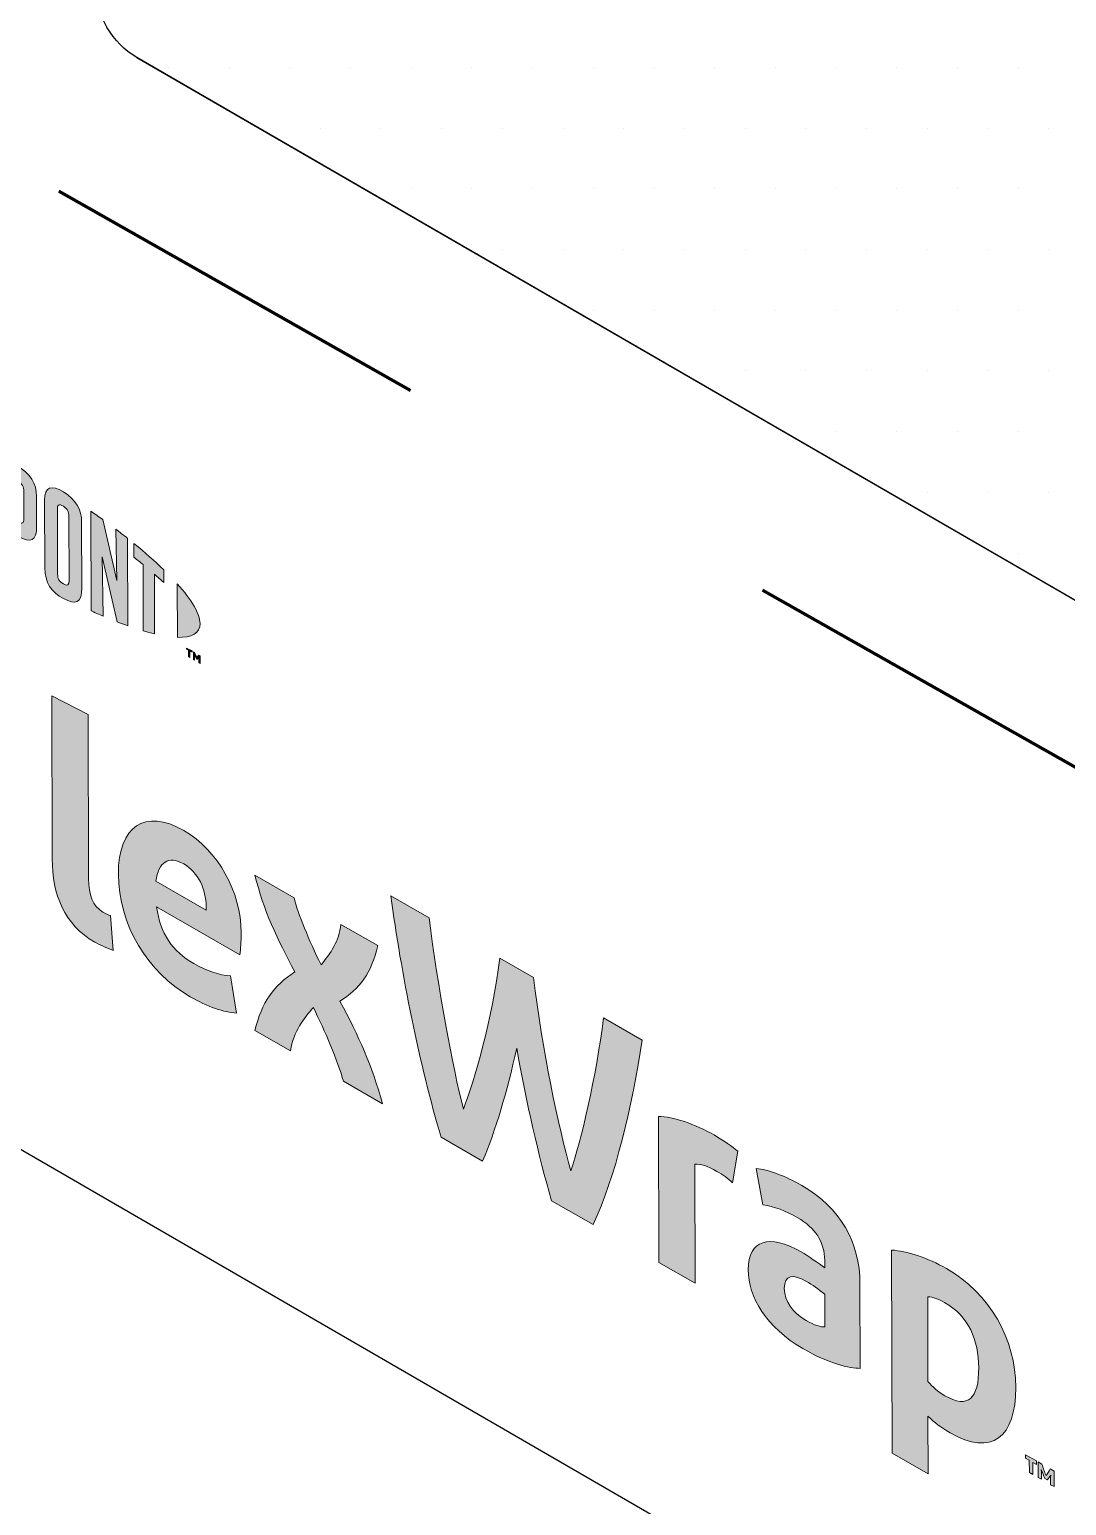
# Model space of a CAD drawing. Header units: inches. Extents: x -20.7 to 76.3, y -55.2 to 19.1.
# Drawn here: x 11.8497 to 12.1701, y -30.4934 to -30.0373 of the extents above; entities that cross this region are included whole.
import ezdxf

# ---------------------------------------------------------------- set-up
doc = ezdxf.new("R2010")
doc.units = ezdxf.units.IN
doc.header["$MEASUREMENT"] = 0
doc.linetypes.add('AI-Linetype-65', pattern=[1.199738, 0.599869, -0.119974, 0.119974, -0.119974, 0.119974, -0.119974])
doc.linetypes.add('AI-Linetype-66', pattern=[0.25, 0.125, -0.125])
doc.layers.add('G-ANNO-TTLB', color=7, linetype='Continuous', lineweight=0)
doc.layers.add('TYVEK', color=7, linetype='Continuous', lineweight=0)

# ---------------------------------------------------------------- blocks, each defined once
blk = doc.blocks.new('Block_247')
at = {"layer": 'TYVEK'}
blk.add_open_spline([(12.15586, -29.48218), (12.15586, -29.48218), (11.87035, -29.64536), (11.87035, -29.64536), (11.87035, -29.64536), (11.87035, -30.02434), (11.87035, -30.02434), (11.87035, -30.03326), (11.87511, -30.04151), (11.88284, -30.04598), (11.88284, -30.04598), (12.99418, -30.68888), (12.99418, -30.68888), (13.00165, -30.69321), (13.01121, -30.69065), (13.01553, -30.68318), (13.01691, -30.6808), (13.01764, -30.6781), (13.01764, -30.67535), (13.01764, -30.67535), (13.01764, -30.37241), (13.01764, -30.37241), (13.01764, -30.37241), (12.15586, -29.87558), (12.15586, -29.87558), (12.15586, -29.87558), (12.15586, -29.48218), (12.15586, -29.48218)], degree=3, knots=[0, 0, 0, 0, 1, 1, 1, 2, 2, 2, 3, 3, 3, 4, 4, 4, 5, 5, 5, 6, 6, 6, 7, 7, 7, 8, 8, 8, 9, 9, 9, 9], dxfattribs=at)
at = {"layer": 'TYVEK', "color": 8, "lineweight": 0, "true_color": 0x808080}
for points in [[(11.89262, -30.04906), (11.89262, -30.04906), (11.89262, -30.04906), (11.89262, -30.04906)], [(11.91138, -30.04906), (11.91138, -30.04906), (11.91138, -30.04906), (11.91138, -30.04906)], [(11.93014, -30.04906), (11.93014, -30.04906), (11.93014, -30.04906), (11.93014, -30.04906)], [(11.94889, -30.04906), (11.94889, -30.04906), (11.94889, -30.04906), (11.94889, -30.04906)], [(11.96765, -30.04906), (11.96765, -30.04906), (11.96765, -30.04906), (11.96765, -30.04906)], [(11.9864, -30.04906), (11.9864, -30.04906), (11.9864, -30.04906), (11.9864, -30.04906)], [(12.00516, -30.04906), (12.00516, -30.04906), (12.00516, -30.04906), (12.00516, -30.04906)], [(12.02391, -30.04906), (12.02391, -30.04906), (12.02391, -30.04906), (12.02391, -30.04906)], [(12.04267, -30.04906), (12.04267, -30.04906), (12.04267, -30.04906), (12.04267, -30.04906)], [(12.06143, -30.04906), (12.06143, -30.04906), (12.06143, -30.04906), (12.06143, -30.04906)], [(12.08018, -30.04906), (12.08018, -30.04906), (12.08018, -30.04906), (12.08018, -30.04906)], [(12.09894, -30.04906), (12.09894, -30.04906), (12.09894, -30.04906), (12.09894, -30.04906)], [(12.11769, -30.04906), (12.11769, -30.04906), (12.11769, -30.04906), (12.11769, -30.04906)], [(12.13645, -30.04906), (12.13645, -30.04906), (12.13645, -30.04906), (12.13645, -30.04906)], [(12.1552, -30.04906), (12.1552, -30.04906), (12.1552, -30.04906), (12.1552, -30.04906)], [(11.92076, -30.06781), (11.92076, -30.06781), (11.92076, -30.06781), (11.92076, -30.06781)], [(11.93951, -30.06781), (11.93951, -30.06781), (11.93951, -30.06781), (11.93951, -30.06781)], [(11.95827, -30.06781), (11.95827, -30.06781), (11.95827, -30.06781), (11.95827, -30.06781)], [(11.97703, -30.06781), (11.97703, -30.06781), (11.97703, -30.06781), (11.97703, -30.06781)], [(11.99578, -30.06781), (11.99578, -30.06781), (11.99578, -30.06781), (11.99578, -30.06781)], [(12.01454, -30.06781), (12.01454, -30.06781), (12.01454, -30.06781), (12.01454, -30.06781)], [(12.03329, -30.06781), (12.03329, -30.06781), (12.03329, -30.06781), (12.03329, -30.06781)], [(12.05205, -30.06781), (12.05205, -30.06781), (12.05205, -30.06781), (12.05205, -30.06781)], [(12.0708, -30.06781), (12.0708, -30.06781), (12.0708, -30.06781), (12.0708, -30.06781)], [(12.08956, -30.06781), (12.08956, -30.06781), (12.08956, -30.06781), (12.08956, -30.06781)], [(12.10832, -30.06781), (12.10832, -30.06781), (12.10832, -30.06781), (12.10832, -30.06781)], [(12.12707, -30.06781), (12.12707, -30.06781), (12.12707, -30.06781), (12.12707, -30.06781)], [(12.14583, -30.06781), (12.14583, -30.06781), (12.14583, -30.06781), (12.14583, -30.06781)], [(12.16458, -30.06781), (12.16458, -30.06781), (12.16458, -30.06781), (12.16458, -30.06781)], [(11.96765, -30.08657), (11.96765, -30.08657), (11.96765, -30.08657), (11.96765, -30.08657)], [(11.9864, -30.08657), (11.9864, -30.08657), (11.9864, -30.08657), (11.9864, -30.08657)], [(12.00516, -30.08657), (12.00516, -30.08657), (12.00516, -30.08657), (12.00516, -30.08657)], [(12.02391, -30.08657), (12.02391, -30.08657), (12.02391, -30.08657), (12.02391, -30.08657)], [(12.04267, -30.08657), (12.04267, -30.08657), (12.04267, -30.08657), (12.04267, -30.08657)], [(12.06143, -30.08657), (12.06143, -30.08657), (12.06143, -30.08657), (12.06143, -30.08657)], [(12.08018, -30.08657), (12.08018, -30.08657), (12.08018, -30.08657), (12.08018, -30.08657)], [(12.09894, -30.08657), (12.09894, -30.08657), (12.09894, -30.08657), (12.09894, -30.08657)], [(12.11769, -30.08657), (12.11769, -30.08657), (12.11769, -30.08657), (12.11769, -30.08657)], [(12.13645, -30.08657), (12.13645, -30.08657), (12.13645, -30.08657), (12.13645, -30.08657)], [(12.1552, -30.08657), (12.1552, -30.08657), (12.1552, -30.08657), (12.1552, -30.08657)], [(11.99578, -30.10533), (11.99578, -30.10533), (11.99578, -30.10533), (11.99578, -30.10533)], [(12.01454, -30.10533), (12.01454, -30.10533), (12.01454, -30.10533), (12.01454, -30.10533)], [(12.03329, -30.10533), (12.03329, -30.10533), (12.03329, -30.10533), (12.03329, -30.10533)], [(12.05205, -30.10533), (12.05205, -30.10533), (12.05205, -30.10533), (12.05205, -30.10533)], [(12.0708, -30.10533), (12.0708, -30.10533), (12.0708, -30.10533), (12.0708, -30.10533)], [(12.08956, -30.10533), (12.08956, -30.10533), (12.08956, -30.10533), (12.08956, -30.10533)], [(12.10832, -30.10533), (12.10832, -30.10533), (12.10832, -30.10533), (12.10832, -30.10533)], [(12.12707, -30.10533), (12.12707, -30.10533), (12.12707, -30.10533), (12.12707, -30.10533)], [(12.14583, -30.10533), (12.14583, -30.10533), (12.14583, -30.10533), (12.14583, -30.10533)], [(12.16458, -30.10533), (12.16458, -30.10533), (12.16458, -30.10533), (12.16458, -30.10533)], [(12.02391, -30.12408), (12.02391, -30.12408), (12.02391, -30.12408), (12.02391, -30.12408)], [(12.04267, -30.12408), (12.04267, -30.12408), (12.04267, -30.12408), (12.04267, -30.12408)], [(12.06143, -30.12408), (12.06143, -30.12408), (12.06143, -30.12408), (12.06143, -30.12408)], [(12.08018, -30.12408), (12.08018, -30.12408), (12.08018, -30.12408), (12.08018, -30.12408)], [(12.09894, -30.12408), (12.09894, -30.12408), (12.09894, -30.12408), (12.09894, -30.12408)], [(12.11769, -30.12408), (12.11769, -30.12408), (12.11769, -30.12408), (12.11769, -30.12408)], [(12.13645, -30.12408), (12.13645, -30.12408), (12.13645, -30.12408), (12.13645, -30.12408)], [(12.1552, -30.12408), (12.1552, -30.12408), (12.1552, -30.12408), (12.1552, -30.12408)], [(12.05205, -30.14284), (12.05205, -30.14284), (12.05205, -30.14284), (12.05205, -30.14284)], [(12.0708, -30.14284), (12.0708, -30.14284), (12.0708, -30.14284), (12.0708, -30.14284)], [(12.08956, -30.14284), (12.08956, -30.14284), (12.08956, -30.14284), (12.08956, -30.14284)], [(12.10832, -30.14284), (12.10832, -30.14284), (12.10832, -30.14284), (12.10832, -30.14284)], [(12.12707, -30.14284), (12.12707, -30.14284), (12.12707, -30.14284), (12.12707, -30.14284)], [(12.14583, -30.14284), (12.14583, -30.14284), (12.14583, -30.14284), (12.14583, -30.14284)], [(12.16458, -30.14284), (12.16458, -30.14284), (12.16458, -30.14284), (12.16458, -30.14284)], [(12.09894, -30.16159), (12.09894, -30.16159), (12.09894, -30.16159), (12.09894, -30.16159)], [(12.11769, -30.16159), (12.11769, -30.16159), (12.11769, -30.16159), (12.11769, -30.16159)], [(12.13645, -30.16159), (12.13645, -30.16159), (12.13645, -30.16159), (12.13645, -30.16159)], [(12.1552, -30.16159), (12.1552, -30.16159), (12.1552, -30.16159), (12.1552, -30.16159)], [(12.12707, -30.18035), (12.12707, -30.18035), (12.12707, -30.18035), (12.12707, -30.18035)], [(12.14583, -30.18035), (12.14583, -30.18035), (12.14583, -30.18035), (12.14583, -30.18035)], [(12.16458, -30.18035), (12.16458, -30.18035), (12.16458, -30.18035), (12.16458, -30.18035)], [(12.1552, -30.1991), (12.1552, -30.1991), (12.1552, -30.1991), (12.1552, -30.1991)]]:
    blk.add_open_spline(points, degree=3, dxfattribs=at)
blk = doc.blocks.new('Block_407')
at = {"layer": 'TYVEK', "true_color": 0x003b71, "transparency": 33554687}
h = blk.add_hatch(color=156, dxfattribs=at)
h.dxf.hatch_style = 2
edge = h.paths.add_edge_path()
edge.add_spline(control_points=[(12.13252, -30.45946), (12.13016, -30.45807), (12.12887, -30.45679), (12.12729, -30.45512), (12.12729, -30.45512), (12.12729, -30.42887), (12.12729, -30.42887), (12.12897, -30.42907), (12.13045, -30.42947), (12.13242, -30.43065), (12.13992, -30.43489), (12.14298, -30.44229), (12.14298, -30.45077), (12.14307, -30.46044), (12.13972, -30.4636), (12.13252, -30.45946)], knot_values=[0, 0, 0, 0, 1, 1, 1, 2, 2, 2, 3, 3, 3, 4, 4, 4, 5, 5, 5, 5], degree=3, periodic=0)
edge = h.paths.add_edge_path()
edge.add_spline(control_points=[(12.13302, -30.42019), (12.12719, -30.41684), (12.12068, -30.41477), (12.11605, -30.41447), (12.11605, -30.41447), (12.11624, -30.47721), (12.11624, -30.47721), (12.11624, -30.47721), (12.12739, -30.48363), (12.12739, -30.48363), (12.12739, -30.48363), (12.12729, -30.46577), (12.12729, -30.46577), (12.12937, -30.46784), (12.13134, -30.46932), (12.1342, -30.4709), (12.14692, -30.4783), (12.15452, -30.47238), (12.15442, -30.45689), (12.15442, -30.4419), (12.14643, -30.42789), (12.13302, -30.42019)], knot_values=[0, 0, 0, 0, 1, 1, 1, 2, 2, 2, 3, 3, 3, 4, 4, 4, 5, 5, 5, 6, 6, 6, 7, 7, 7, 7], degree=3, periodic=0)
h = blk.add_hatch(color=156, dxfattribs=at)
h.dxf.hatch_style = 2
edge = h.paths.add_edge_path()
edge.add_spline(control_points=[(12.15748, -30.47771), (12.15748, -30.47771), (12.15748, -30.47879), (12.15748, -30.47879), (12.15748, -30.47879), (12.15857, -30.47938), (12.15857, -30.47938), (12.15857, -30.47938), (12.15866, -30.48323), (12.15866, -30.48323), (12.15866, -30.48323), (12.15975, -30.48382), (12.15975, -30.48382), (12.15975, -30.48382), (12.15975, -30.48008), (12.15975, -30.48008), (12.15975, -30.48008), (12.16084, -30.48067), (12.16084, -30.48067), (12.16084, -30.48067), (12.16084, -30.47958), (12.16084, -30.47958), (12.16084, -30.47958), (12.15748, -30.47771), (12.15748, -30.47771)], knot_values=[0, 0, 0, 0, 1, 1, 1, 2, 2, 2, 3, 3, 3, 4, 4, 4, 5, 5, 5, 6, 6, 6, 7, 7, 7, 8, 8, 8, 8], degree=3, periodic=0)
edge = h.paths.add_edge_path()
edge.add_spline(control_points=[(12.16508, -30.48205), (12.16468, -30.48294), (12.16429, -30.48353), (12.16379, -30.48412), (12.1633, -30.48303), (12.16291, -30.48195), (12.16251, -30.48057), (12.16251, -30.48057), (12.16133, -30.47988), (12.16133, -30.47988), (12.16133, -30.47988), (12.16133, -30.48471), (12.16133, -30.48471), (12.16133, -30.48471), (12.16241, -30.4853), (12.16241, -30.4853), (12.16241, -30.4853), (12.16241, -30.48313), (12.16241, -30.48313), (12.16241, -30.48313), (12.16231, -30.48225), (12.16231, -30.48225), (12.16271, -30.48323), (12.1631, -30.48422), (12.1634, -30.48501), (12.1634, -30.48501), (12.16419, -30.4855), (12.16419, -30.4855), (12.16449, -30.48511), (12.16488, -30.48451), (12.16527, -30.48402), (12.16527, -30.48402), (12.16518, -30.48471), (12.16518, -30.48471), (12.16518, -30.48471), (12.16518, -30.48698), (12.16518, -30.48698), (12.16518, -30.48698), (12.16626, -30.48757), (12.16626, -30.48757), (12.16626, -30.48757), (12.16626, -30.48274), (12.16626, -30.48274), (12.16626, -30.48274), (12.16508, -30.48205), (12.16508, -30.48205)], knot_values=[0, 0, 0, 0, 1, 1, 1, 2, 2, 2, 3, 3, 3, 4, 4, 4, 5, 5, 5, 6, 6, 6, 7, 7, 7, 8, 8, 8, 9, 9, 9, 10, 10, 10, 11, 11, 11, 12, 12, 12, 13, 13, 13, 14, 14, 14, 15, 15, 15, 15], degree=3, periodic=0)
at = {"layer": 'TYVEK'}
for points, knots in [([(12.13302, -30.42019), (12.12719, -30.41684), (12.12068, -30.41477), (12.11605, -30.41447), (12.11605, -30.41447), (12.11624, -30.47721), (12.11624, -30.47721), (12.11624, -30.47721), (12.12739, -30.48363), (12.12739, -30.48363), (12.12739, -30.48363), (12.12729, -30.46577), (12.12729, -30.46577), (12.12937, -30.46784), (12.13134, -30.46932), (12.1342, -30.4709), (12.14692, -30.4783), (12.15452, -30.47238), (12.15442, -30.45689), (12.15442, -30.4419), (12.14643, -30.42789), (12.13302, -30.42019)], [0, 0, 0, 0, 1, 1, 1, 2, 2, 2, 3, 3, 3, 4, 4, 4, 5, 5, 5, 6, 6, 6, 7, 7, 7, 7]), ([(12.13252, -30.45946), (12.13016, -30.45807), (12.12887, -30.45679), (12.12729, -30.45512), (12.12729, -30.45512), (12.12729, -30.42887), (12.12729, -30.42887), (12.12897, -30.42907), (12.13045, -30.42947), (12.13242, -30.43065), (12.13992, -30.43489), (12.14298, -30.44229), (12.14298, -30.45077), (12.14307, -30.46044), (12.13972, -30.4636), (12.13252, -30.45946)], [0, 0, 0, 0, 1, 1, 1, 2, 2, 2, 3, 3, 3, 4, 4, 4, 5, 5, 5, 5]), ([(12.15748, -30.47771), (12.15748, -30.47771), (12.15748, -30.47879), (12.15748, -30.47879), (12.15748, -30.47879), (12.15857, -30.47938), (12.15857, -30.47938), (12.15857, -30.47938), (12.15866, -30.48323), (12.15866, -30.48323), (12.15866, -30.48323), (12.15975, -30.48382), (12.15975, -30.48382), (12.15975, -30.48382), (12.15975, -30.48008), (12.15975, -30.48008), (12.15975, -30.48008), (12.16084, -30.48067), (12.16084, -30.48067), (12.16084, -30.48067), (12.16084, -30.47958), (12.16084, -30.47958), (12.16084, -30.47958), (12.15748, -30.47771), (12.15748, -30.47771)], [0, 0, 0, 0, 1, 1, 1, 2, 2, 2, 3, 3, 3, 4, 4, 4, 5, 5, 5, 6, 6, 6, 7, 7, 7, 8, 8, 8, 8]), ([(12.16508, -30.48205), (12.16468, -30.48294), (12.16429, -30.48353), (12.16379, -30.48412), (12.1633, -30.48303), (12.16291, -30.48195), (12.16251, -30.48057), (12.16251, -30.48057), (12.16133, -30.47988), (12.16133, -30.47988), (12.16133, -30.47988), (12.16133, -30.48471), (12.16133, -30.48471), (12.16133, -30.48471), (12.16241, -30.4853), (12.16241, -30.4853), (12.16241, -30.4853), (12.16241, -30.48313), (12.16241, -30.48313), (12.16241, -30.48313), (12.16231, -30.48225), (12.16231, -30.48225), (12.16271, -30.48323), (12.1631, -30.48422), (12.1634, -30.48501), (12.1634, -30.48501), (12.16419, -30.4855), (12.16419, -30.4855), (12.16449, -30.48511), (12.16488, -30.48451), (12.16527, -30.48402), (12.16527, -30.48402), (12.16518, -30.48471), (12.16518, -30.48471), (12.16518, -30.48471), (12.16518, -30.48698), (12.16518, -30.48698), (12.16518, -30.48698), (12.16626, -30.48757), (12.16626, -30.48757), (12.16626, -30.48757), (12.16626, -30.48274), (12.16626, -30.48274), (12.16626, -30.48274), (12.16508, -30.48205), (12.16508, -30.48205)], [0, 0, 0, 0, 1, 1, 1, 2, 2, 2, 3, 3, 3, 4, 4, 4, 5, 5, 5, 6, 6, 6, 7, 7, 7, 8, 8, 8, 9, 9, 9, 10, 10, 10, 11, 11, 11, 12, 12, 12, 13, 13, 13, 14, 14, 14, 15, 15, 15, 15])]:
    blk.add_open_spline(points, degree=3, knots=knots, dxfattribs=at)
blk = doc.blocks.new('Block_406')
at = {"layer": 'TYVEK'}
blk.add_blockref('Block_407', (0, 0), dxfattribs=at)
blk = doc.blocks.new('Block_405')
at = {"layer": 'TYVEK', "true_color": 0x003b71, "transparency": 33554687}
h = blk.add_hatch(color=156, dxfattribs=at)
h.dxf.hatch_style = 2
edge = h.paths.add_edge_path()
edge.add_spline(control_points=[(11.87474, -30.31113), (11.87395, -30.31093), (11.87316, -30.31054), (11.87237, -30.31004), (11.86911, -30.30817), (11.86793, -30.30481), (11.86793, -30.29968), (11.86793, -30.29968), (11.86783, -30.24898), (11.86783, -30.24898), (11.86783, -30.24898), (11.85659, -30.24325), (11.85659, -30.24325), (11.85659, -30.24325), (11.85668, -30.29347), (11.85668, -30.29347), (11.85668, -30.30472), (11.86043, -30.31389), (11.8698, -30.31932), (11.87148, -30.3203), (11.87405, -30.32129), (11.87553, -30.32188), (11.87553, -30.32188), (11.87474, -30.31113), (11.87474, -30.31113)], knot_values=[0, 0, 0, 0, 1, 1, 1, 2, 2, 2, 3, 3, 3, 4, 4, 4, 5, 5, 5, 6, 6, 6, 7, 7, 7, 8, 8, 8, 8], degree=3, periodic=0)
h = blk.add_hatch(color=156, dxfattribs=at)
h.dxf.hatch_style = 2
edge = h.paths.add_edge_path()
edge.add_spline(control_points=[(11.90424, -30.30945), (11.90424, -30.30945), (11.88874, -30.30047), (11.88874, -30.30047), (11.88953, -30.29455), (11.89259, -30.29248), (11.89733, -30.29515), (11.90177, -30.29771), (11.90424, -30.30304), (11.90424, -30.30827), (11.90424, -30.30827), (11.90424, -30.30945), (11.90424, -30.30945)], knot_values=[0, 0, 0, 0, 1, 1, 1, 2, 2, 2, 3, 3, 3, 4, 4, 4, 4], degree=3, periodic=0)
edge = h.paths.add_edge_path()
edge.add_spline(control_points=[(11.91508, -30.31636), (11.91499, -30.30373), (11.90798, -30.291), (11.89733, -30.28479), (11.8853, -30.27798), (11.87711, -30.28341), (11.87711, -30.2983), (11.8772, -30.31399), (11.88618, -30.32869), (11.8993, -30.33619), (11.90463, -30.33934), (11.90996, -30.34102), (11.91361, -30.34122), (11.91361, -30.34122), (11.91173, -30.32977), (11.91173, -30.32977), (11.90828, -30.32948), (11.90443, -30.32829), (11.90039, -30.32593), (11.89387, -30.32218), (11.89003, -30.31665), (11.88894, -30.30846), (11.88894, -30.30846), (11.91469, -30.32326), (11.91469, -30.32326), (11.91489, -30.32149), (11.91508, -30.31912), (11.91508, -30.31636)], knot_values=[0, 0, 0, 0, 1, 1, 1, 2, 2, 2, 3, 3, 3, 4, 4, 4, 5, 5, 5, 6, 6, 6, 7, 7, 7, 8, 8, 8, 9, 9, 9, 9], degree=3, periodic=0)
h = blk.add_hatch(color=156, dxfattribs=at)
h.dxf.hatch_style = 2
edge = h.paths.add_edge_path()
edge.add_spline(control_points=[(11.94557, -30.33757), (11.95168, -30.33382), (11.95524, -30.32898), (11.95731, -30.3204), (11.95731, -30.3204), (11.94587, -30.31389), (11.94587, -30.31389), (11.94537, -30.31882), (11.94271, -30.32287), (11.93975, -30.32632), (11.9361, -30.31892), (11.93255, -30.31044), (11.93146, -30.3056), (11.93146, -30.3056), (11.91933, -30.2986), (11.91933, -30.2986), (11.9219, -30.30945), (11.92624, -30.31843), (11.93166, -30.32849), (11.92515, -30.33264), (11.9214, -30.33796), (11.91933, -30.34664), (11.91933, -30.34664), (11.93028, -30.35286), (11.93028, -30.35286), (11.93137, -30.34684), (11.93432, -30.34289), (11.93738, -30.33954), (11.94084, -30.34664), (11.94498, -30.35602), (11.94666, -30.36233), (11.94666, -30.36233), (11.95879, -30.36924), (11.95879, -30.36924), (11.95544, -30.3574), (11.95149, -30.34852), (11.94557, -30.33757)], knot_values=[0, 0, 0, 0, 1, 1, 1, 2, 2, 2, 3, 3, 3, 4, 4, 4, 5, 5, 5, 6, 6, 6, 7, 7, 7, 8, 8, 8, 9, 9, 9, 10, 10, 10, 11, 11, 11, 12, 12, 12, 12], degree=3, periodic=0)
h = blk.add_hatch(color=156, dxfattribs=at)
h.dxf.hatch_style = 2
edge = h.paths.add_edge_path()
edge.add_spline(control_points=[(12.02706, -30.3427), (12.02469, -30.36115), (12.02016, -30.38078), (12.0169, -30.38995), (12.01325, -30.37683), (12.00792, -30.35217), (12.00545, -30.33027), (12.00545, -30.33027), (11.995, -30.32425), (11.995, -30.32425), (11.99263, -30.34339), (11.9872, -30.36194), (11.98375, -30.37091), (11.9804, -30.35799), (11.97576, -30.33303), (11.97319, -30.31182), (11.97319, -30.31182), (11.96136, -30.30501), (11.96136, -30.30501), (11.96441, -30.32859), (11.97033, -30.35779), (11.97684, -30.37959), (11.97684, -30.37959), (11.98967, -30.38699), (11.98967, -30.38699), (11.99371, -30.37752), (11.99717, -30.36578), (12.00023, -30.35207), (12.00329, -30.36924), (12.00693, -30.38512), (12.01098, -30.39923), (12.01098, -30.39923), (12.02381, -30.40653), (12.02381, -30.40653), (12.03061, -30.39252), (12.03594, -30.36973), (12.039, -30.3496), (12.039, -30.3496), (12.02706, -30.3427), (12.02706, -30.3427)], knot_values=[0, 0, 0, 0, 1, 1, 1, 2, 2, 2, 3, 3, 3, 4, 4, 4, 5, 5, 5, 6, 6, 6, 7, 7, 7, 8, 8, 8, 9, 9, 9, 10, 10, 10, 11, 11, 11, 12, 12, 12, 13, 13, 13, 13], degree=3, periodic=0)
h = blk.add_hatch(color=156, dxfattribs=at)
h.dxf.hatch_style = 2
edge = h.paths.add_edge_path()
edge.add_spline(control_points=[(12.06119, -30.3789), (12.05527, -30.37555), (12.04847, -30.37318), (12.04403, -30.37318), (12.04403, -30.37318), (12.04413, -30.41827), (12.04413, -30.41827), (12.04413, -30.41827), (12.05537, -30.42468), (12.05537, -30.42468), (12.05537, -30.42468), (12.05527, -30.38788), (12.05527, -30.38788), (12.05705, -30.38788), (12.05903, -30.38838), (12.06208, -30.39015), (12.06376, -30.39114), (12.06553, -30.39232), (12.06692, -30.3937), (12.06692, -30.3937), (12.0685, -30.38394), (12.0685, -30.38394), (12.06692, -30.38255), (12.06405, -30.38058), (12.06119, -30.3789)], knot_values=[0, 0, 0, 0, 1, 1, 1, 2, 2, 2, 3, 3, 3, 4, 4, 4, 5, 5, 5, 6, 6, 6, 7, 7, 7, 8, 8, 8, 8], degree=3, periodic=0)
h = blk.add_hatch(color=156, dxfattribs=at)
h.dxf.hatch_style = 2
edge = h.paths.add_edge_path()
edge.add_spline(control_points=[(12.09543, -30.4382), (12.09424, -30.43829), (12.09217, -30.4377), (12.08971, -30.43622), (12.08537, -30.43376), (12.083, -30.4303), (12.0829, -30.42636), (12.0829, -30.42192), (12.08586, -30.42192), (12.08961, -30.42409), (12.09158, -30.42517), (12.09355, -30.42665), (12.09543, -30.42813), (12.09543, -30.42813), (12.09543, -30.4382), (12.09543, -30.4382)], knot_values=[0, 0, 0, 0, 1, 1, 1, 2, 2, 2, 3, 3, 3, 4, 4, 4, 5, 5, 5, 5], degree=3, periodic=0)
edge = h.paths.add_edge_path()
edge.add_spline(control_points=[(12.10628, -30.42488), (12.10628, -30.41215), (12.10036, -30.4014), (12.08832, -30.39449), (12.08339, -30.39163), (12.07777, -30.38956), (12.07422, -30.38926), (12.07422, -30.38926), (12.07629, -30.40051), (12.07629, -30.40051), (12.07964, -30.4009), (12.08349, -30.40238), (12.08704, -30.40446), (12.09247, -30.40761), (12.09533, -30.41195), (12.09543, -30.41768), (12.09543, -30.41768), (12.09543, -30.41994), (12.09543, -30.41994), (12.09336, -30.41846), (12.0904, -30.41639), (12.08813, -30.41501), (12.07836, -30.40949), (12.07175, -30.41116), (12.07175, -30.42054), (12.07175, -30.42892), (12.07747, -30.43849), (12.08862, -30.4449), (12.09681, -30.44964), (12.10302, -30.45102), (12.10638, -30.45102), (12.10638, -30.45102), (12.10628, -30.42488), (12.10628, -30.42488)], knot_values=[0, 0, 0, 0, 1, 1, 1, 2, 2, 2, 3, 3, 3, 4, 4, 4, 5, 5, 5, 6, 6, 6, 7, 7, 7, 8, 8, 8, 9, 9, 9, 10, 10, 10, 11, 11, 11, 11], degree=3, periodic=0)
at = {"layer": 'TYVEK'}
for points, knots in [([(11.87474, -30.31113), (11.87395, -30.31093), (11.87316, -30.31054), (11.87237, -30.31004), (11.86911, -30.30817), (11.86793, -30.30481), (11.86793, -30.29968), (11.86793, -30.29968), (11.86783, -30.24898), (11.86783, -30.24898), (11.86783, -30.24898), (11.85659, -30.24325), (11.85659, -30.24325), (11.85659, -30.24325), (11.85668, -30.29347), (11.85668, -30.29347), (11.85668, -30.30472), (11.86043, -30.31389), (11.8698, -30.31932), (11.87148, -30.3203), (11.87405, -30.32129), (11.87553, -30.32188), (11.87553, -30.32188), (11.87474, -30.31113), (11.87474, -30.31113)], [0, 0, 0, 0, 1, 1, 1, 2, 2, 2, 3, 3, 3, 4, 4, 4, 5, 5, 5, 6, 6, 6, 7, 7, 7, 8, 8, 8, 8]), ([(11.91508, -30.31636), (11.91499, -30.30373), (11.90798, -30.291), (11.89733, -30.28479), (11.8853, -30.27798), (11.87711, -30.28341), (11.87711, -30.2983), (11.8772, -30.31399), (11.88618, -30.32869), (11.8993, -30.33619), (11.90463, -30.33934), (11.90996, -30.34102), (11.91361, -30.34122), (11.91361, -30.34122), (11.91173, -30.32977), (11.91173, -30.32977), (11.90828, -30.32948), (11.90443, -30.32829), (11.90039, -30.32593), (11.89387, -30.32218), (11.89003, -30.31665), (11.88894, -30.30846), (11.88894, -30.30846), (11.91469, -30.32326), (11.91469, -30.32326), (11.91489, -30.32149), (11.91508, -30.31912), (11.91508, -30.31636)], [0, 0, 0, 0, 1, 1, 1, 2, 2, 2, 3, 3, 3, 4, 4, 4, 5, 5, 5, 6, 6, 6, 7, 7, 7, 8, 8, 8, 9, 9, 9, 9]), ([(11.90424, -30.30945), (11.90424, -30.30945), (11.88874, -30.30047), (11.88874, -30.30047), (11.88953, -30.29455), (11.89259, -30.29248), (11.89733, -30.29515), (11.90177, -30.29771), (11.90424, -30.30304), (11.90424, -30.30827), (11.90424, -30.30827), (11.90424, -30.30945), (11.90424, -30.30945)], [0, 0, 0, 0, 1, 1, 1, 2, 2, 2, 3, 3, 3, 4, 4, 4, 4]), ([(11.94557, -30.33757), (11.95168, -30.33382), (11.95524, -30.32898), (11.95731, -30.3204), (11.95731, -30.3204), (11.94587, -30.31389), (11.94587, -30.31389), (11.94537, -30.31882), (11.94271, -30.32287), (11.93975, -30.32632), (11.9361, -30.31892), (11.93255, -30.31044), (11.93146, -30.3056), (11.93146, -30.3056), (11.91933, -30.2986), (11.91933, -30.2986), (11.9219, -30.30945), (11.92624, -30.31843), (11.93166, -30.32849), (11.92515, -30.33264), (11.9214, -30.33796), (11.91933, -30.34664), (11.91933, -30.34664), (11.93028, -30.35286), (11.93028, -30.35286), (11.93137, -30.34684), (11.93432, -30.34289), (11.93738, -30.33954), (11.94084, -30.34664), (11.94498, -30.35602), (11.94666, -30.36233), (11.94666, -30.36233), (11.95879, -30.36924), (11.95879, -30.36924), (11.95544, -30.3574), (11.95149, -30.34852), (11.94557, -30.33757)], [0, 0, 0, 0, 1, 1, 1, 2, 2, 2, 3, 3, 3, 4, 4, 4, 5, 5, 5, 6, 6, 6, 7, 7, 7, 8, 8, 8, 9, 9, 9, 10, 10, 10, 11, 11, 11, 12, 12, 12, 12]), ([(12.02706, -30.3427), (12.02469, -30.36115), (12.02016, -30.38078), (12.0169, -30.38995), (12.01325, -30.37683), (12.00792, -30.35217), (12.00545, -30.33027), (12.00545, -30.33027), (11.995, -30.32425), (11.995, -30.32425), (11.99263, -30.34339), (11.9872, -30.36194), (11.98375, -30.37091), (11.9804, -30.35799), (11.97576, -30.33303), (11.97319, -30.31182), (11.97319, -30.31182), (11.96136, -30.30501), (11.96136, -30.30501), (11.96441, -30.32859), (11.97033, -30.35779), (11.97684, -30.37959), (11.97684, -30.37959), (11.98967, -30.38699), (11.98967, -30.38699), (11.99371, -30.37752), (11.99717, -30.36578), (12.00023, -30.35207), (12.00329, -30.36924), (12.00693, -30.38512), (12.01098, -30.39923), (12.01098, -30.39923), (12.02381, -30.40653), (12.02381, -30.40653), (12.03061, -30.39252), (12.03594, -30.36973), (12.039, -30.3496), (12.039, -30.3496), (12.02706, -30.3427), (12.02706, -30.3427)], [0, 0, 0, 0, 1, 1, 1, 2, 2, 2, 3, 3, 3, 4, 4, 4, 5, 5, 5, 6, 6, 6, 7, 7, 7, 8, 8, 8, 9, 9, 9, 10, 10, 10, 11, 11, 11, 12, 12, 12, 13, 13, 13, 13]), ([(12.06119, -30.3789), (12.05527, -30.37555), (12.04847, -30.37318), (12.04403, -30.37318), (12.04403, -30.37318), (12.04413, -30.41827), (12.04413, -30.41827), (12.04413, -30.41827), (12.05537, -30.42468), (12.05537, -30.42468), (12.05537, -30.42468), (12.05527, -30.38788), (12.05527, -30.38788), (12.05705, -30.38788), (12.05903, -30.38838), (12.06208, -30.39015), (12.06376, -30.39114), (12.06553, -30.39232), (12.06692, -30.3937), (12.06692, -30.3937), (12.0685, -30.38394), (12.0685, -30.38394), (12.06692, -30.38255), (12.06405, -30.38058), (12.06119, -30.3789)], [0, 0, 0, 0, 1, 1, 1, 2, 2, 2, 3, 3, 3, 4, 4, 4, 5, 5, 5, 6, 6, 6, 7, 7, 7, 8, 8, 8, 8]), ([(12.10628, -30.42488), (12.10628, -30.41215), (12.10036, -30.4014), (12.08832, -30.39449), (12.08339, -30.39163), (12.07777, -30.38956), (12.07422, -30.38926), (12.07422, -30.38926), (12.07629, -30.40051), (12.07629, -30.40051), (12.07964, -30.4009), (12.08349, -30.40238), (12.08704, -30.40446), (12.09247, -30.40761), (12.09533, -30.41195), (12.09543, -30.41768), (12.09543, -30.41768), (12.09543, -30.41994), (12.09543, -30.41994), (12.09336, -30.41846), (12.0904, -30.41639), (12.08813, -30.41501), (12.07836, -30.40949), (12.07175, -30.41116), (12.07175, -30.42054), (12.07175, -30.42892), (12.07747, -30.43849), (12.08862, -30.4449), (12.09681, -30.44964), (12.10302, -30.45102), (12.10638, -30.45102), (12.10638, -30.45102), (12.10628, -30.42488), (12.10628, -30.42488)], [0, 0, 0, 0, 1, 1, 1, 2, 2, 2, 3, 3, 3, 4, 4, 4, 5, 5, 5, 6, 6, 6, 7, 7, 7, 8, 8, 8, 9, 9, 9, 10, 10, 10, 11, 11, 11, 11]), ([(12.09543, -30.4382), (12.09424, -30.43829), (12.09217, -30.4377), (12.08971, -30.43622), (12.08537, -30.43376), (12.083, -30.4303), (12.0829, -30.42636), (12.0829, -30.42192), (12.08586, -30.42192), (12.08961, -30.42409), (12.09158, -30.42517), (12.09355, -30.42665), (12.09543, -30.42813), (12.09543, -30.42813), (12.09543, -30.4382), (12.09543, -30.4382)], [0, 0, 0, 0, 1, 1, 1, 2, 2, 2, 3, 3, 3, 4, 4, 4, 5, 5, 5, 5])]:
    blk.add_open_spline(points, degree=3, knots=knots, dxfattribs=at)
blk.add_blockref('Block_406', (0, 0), dxfattribs=at)
blk = doc.blocks.new('Block_408')
at = {"layer": 'TYVEK', "true_color": 0x003b71, "transparency": 33554687}
h = blk.add_hatch(color=156, dxfattribs=at)
h.dxf.hatch_style = 2
edge = h.paths.add_edge_path()
edge.add_spline(control_points=[(11.79979, -30.16198), (11.7998, -30.16501), (11.80235, -30.16931), (11.80681, -30.17429), (11.80681, -30.17429), (11.80676, -30.15777), (11.80676, -30.15777), (11.80232, -30.15763), (11.79978, -30.15898), (11.79979, -30.16198)], knot_values=[0, 0, 0, 0, 1, 1, 1, 2, 2, 2, 3, 3, 3, 3], degree=3, periodic=0)
h = blk.add_hatch(color=156, dxfattribs=at)
h.dxf.hatch_style = 2
edge = h.paths.add_edge_path()
edge.add_spline(control_points=[(11.8187, -30.1813), (11.81811, -30.1809), (11.81712, -30.18011), (11.81633, -30.17942), (11.81633, -30.17942), (11.81633, -30.16364), (11.81633, -30.16364), (11.81712, -30.16384), (11.81811, -30.16413), (11.8187, -30.16453), (11.81949, -30.16492), (11.82008, -30.16571), (11.82008, -30.16699), (11.82008, -30.16699), (11.82018, -30.18041), (11.82018, -30.18041), (11.82018, -30.18169), (11.81949, -30.18169), (11.8187, -30.1813)], knot_values=[0, 0, 0, 0, 1, 1, 1, 2, 2, 2, 3, 3, 3, 4, 4, 4, 5, 5, 5, 6, 6, 6, 6], degree=3, periodic=0)
edge = h.paths.add_edge_path()
edge.add_spline(control_points=[(11.82364, -30.16847), (11.82364, -30.16522), (11.82206, -30.16226), (11.81919, -30.16068), (11.81791, -30.15989), (11.81614, -30.1593), (11.81288, -30.15861), (11.81288, -30.15861), (11.81298, -30.18051), (11.81298, -30.18051), (11.81584, -30.18317), (11.81801, -30.18495), (11.81919, -30.18574), (11.82215, -30.18732), (11.82373, -30.18623), (11.82373, -30.18298), (11.82373, -30.18298), (11.82364, -30.16847), (11.82364, -30.16847)], knot_values=[0, 0, 0, 0, 1, 1, 1, 2, 2, 2, 3, 3, 3, 4, 4, 4, 5, 5, 5, 6, 6, 6, 6], degree=3, periodic=0)
h = blk.add_hatch(color=156, dxfattribs=at)
h.dxf.hatch_style = 2
edge = h.paths.add_edge_path()
edge.add_spline(control_points=[(11.83369, -30.19075), (11.83369, -30.19202), (11.83331, -30.19261), (11.83194, -30.19162), (11.83059, -30.19066), (11.83023, -30.1898), (11.83022, -30.1883), (11.83022, -30.1883), (11.83017, -30.16445), (11.83017, -30.16445), (11.82927, -30.16405), (11.82728, -30.16323), (11.82642, -30.16288), (11.82642, -30.16288), (11.82648, -30.18699), (11.82648, -30.18699), (11.82649, -30.19084), (11.82811, -30.19327), (11.83195, -30.19598), (11.83546, -30.19846), (11.83761, -30.19764), (11.8376, -30.19337), (11.8376, -30.19337), (11.83753, -30.1679), (11.83753, -30.1679), (11.8368, -30.16752), (11.8344, -30.16638), (11.83363, -30.16603), (11.83363, -30.16603), (11.83369, -30.19075), (11.83369, -30.19075)], knot_values=[0, 0, 0, 0, 1, 1, 1, 2, 2, 2, 3, 3, 3, 4, 4, 4, 5, 5, 5, 6, 6, 6, 7, 7, 7, 8, 8, 8, 9, 9, 9, 10, 10, 10, 10], degree=3, periodic=0)
h = blk.add_hatch(color=156, dxfattribs=at)
h.dxf.hatch_style = 2
edge = h.paths.add_edge_path()
edge.add_spline(control_points=[(11.8479, -30.1885), (11.8479, -30.18988), (11.84751, -30.19028), (11.84593, -30.18939), (11.84593, -30.18939), (11.84455, -30.1886), (11.84455, -30.1886), (11.84455, -30.1886), (11.84455, -30.17597), (11.84455, -30.17597), (11.84514, -30.17627), (11.84544, -30.17646), (11.84583, -30.17666), (11.84751, -30.17765), (11.8479, -30.17863), (11.8479, -30.18002), (11.8479, -30.18002), (11.8479, -30.1885), (11.8479, -30.1885)], knot_values=[0, 0, 0, 0, 1, 1, 1, 2, 2, 2, 3, 3, 3, 4, 4, 4, 5, 5, 5, 6, 6, 6, 6], degree=3, periodic=0)
edge = h.paths.add_edge_path()
edge.add_spline(control_points=[(11.84603, -30.17232), (11.84534, -30.17193), (11.84287, -30.17054), (11.8406, -30.16946), (11.8406, -30.16946), (11.8407, -30.20152), (11.8407, -30.20152), (11.84139, -30.20202), (11.84346, -30.2033), (11.84455, -30.20399), (11.84455, -30.20399), (11.84455, -30.19304), (11.84455, -30.19304), (11.84455, -30.19304), (11.84613, -30.19393), (11.84613, -30.19393), (11.85017, -30.19629), (11.85185, -30.19511), (11.85185, -30.19107), (11.85185, -30.19107), (11.85185, -30.18159), (11.85185, -30.18159), (11.85185, -30.17765), (11.84987, -30.17449), (11.84603, -30.17232)], knot_values=[0, 0, 0, 0, 1, 1, 1, 2, 2, 2, 3, 3, 3, 4, 4, 4, 5, 5, 5, 6, 6, 6, 7, 7, 7, 8, 8, 8, 8], degree=3, periodic=0)
h = blk.add_hatch(color=156, dxfattribs=at)
h.dxf.hatch_style = 2
edge = h.paths.add_edge_path()
edge.add_spline(control_points=[(11.86014, -30.20863), (11.85875, -30.20784), (11.85836, -30.20695), (11.85836, -30.20567), (11.85836, -30.20567), (11.85826, -30.18564), (11.85826, -30.18564), (11.85826, -30.18436), (11.85866, -30.18376), (11.86014, -30.18465), (11.86152, -30.18554), (11.86181, -30.18643), (11.86181, -30.18771), (11.86181, -30.18771), (11.86191, -30.20764), (11.86191, -30.20764), (11.86191, -30.20892), (11.86152, -30.20942), (11.86014, -30.20863)], knot_values=[0, 0, 0, 0, 1, 1, 1, 2, 2, 2, 3, 3, 3, 4, 4, 4, 5, 5, 5, 6, 6, 6, 6], degree=3, periodic=0)
edge = h.paths.add_edge_path()
edge.add_spline(control_points=[(11.86576, -30.18978), (11.86576, -30.18534), (11.86398, -30.18268), (11.86014, -30.18021), (11.85648, -30.17794), (11.85432, -30.17854), (11.85432, -30.18278), (11.85432, -30.18278), (11.85441, -30.20369), (11.85441, -30.20369), (11.85441, -30.20823), (11.85639, -30.21119), (11.86014, -30.21316), (11.86388, -30.21514), (11.86586, -30.21464), (11.86586, -30.20981), (11.86586, -30.20981), (11.86576, -30.18978), (11.86576, -30.18978)], knot_values=[0, 0, 0, 0, 1, 1, 1, 2, 2, 2, 3, 3, 3, 4, 4, 4, 5, 5, 5, 6, 6, 6, 6], degree=3, periodic=0)
h = blk.add_hatch(color=156, dxfattribs=at)
h.dxf.hatch_style = 2
edge = h.paths.add_edge_path()
edge.add_spline(control_points=[(11.87668, -30.20757), (11.87668, -30.20757), (11.87231, -30.18877), (11.87231, -30.18877), (11.87113, -30.18791), (11.8697, -30.18691), (11.8686, -30.18616), (11.8686, -30.18616), (11.86868, -30.21695), (11.86868, -30.21695), (11.86945, -30.21731), (11.87142, -30.21819), (11.87244, -30.21862), (11.87244, -30.21862), (11.87208, -30.2003), (11.87208, -30.2003), (11.87208, -30.2003), (11.87672, -30.22037), (11.87672, -30.22037), (11.87769, -30.22075), (11.87912, -30.22128), (11.88005, -30.22161), (11.88005, -30.22161), (11.87999, -30.19456), (11.87999, -30.19456), (11.87901, -30.19378), (11.87723, -30.19241), (11.87638, -30.19177), (11.87638, -30.19177), (11.87668, -30.20757), (11.87668, -30.20757)], knot_values=[0, 0, 0, 0, 1, 1, 1, 2, 2, 2, 3, 3, 3, 4, 4, 4, 5, 5, 5, 6, 6, 6, 7, 7, 7, 8, 8, 8, 9, 9, 9, 10, 10, 10, 10], degree=3, periodic=0)
h = blk.add_hatch(color=156, dxfattribs=at)
h.dxf.hatch_style = 2
edge = h.paths.add_edge_path()
edge.add_spline(control_points=[(11.88193, -30.2004), (11.8829, -30.20116), (11.88385, -30.20193), (11.88478, -30.20269), (11.88478, -30.20269), (11.88483, -30.22317), (11.88483, -30.22317), (11.88569, -30.22343), (11.88728, -30.22386), (11.88833, -30.22411), (11.88833, -30.22411), (11.88829, -30.20567), (11.88829, -30.20567), (11.88931, -30.20656), (11.89026, -30.20741), (11.89114, -30.2082), (11.89114, -30.2082), (11.89113, -30.20426), (11.89113, -30.20426), (11.88836, -30.20156), (11.88539, -30.19895), (11.88192, -30.19612), (11.88192, -30.19612), (11.88193, -30.2004), (11.88193, -30.2004)], knot_values=[0, 0, 0, 0, 1, 1, 1, 2, 2, 2, 3, 3, 3, 4, 4, 4, 5, 5, 5, 6, 6, 6, 7, 7, 7, 8, 8, 8, 8], degree=3, periodic=0)
h = blk.add_hatch(color=156, dxfattribs=at)
h.dxf.hatch_style = 2
edge = h.paths.add_edge_path()
edge.add_spline(control_points=[(11.90236, -30.22087), (11.90237, -30.2239), (11.89982, -30.22527), (11.89538, -30.22515), (11.89538, -30.22515), (11.89534, -30.20861), (11.89534, -30.20861), (11.89979, -30.21358), (11.90235, -30.21787), (11.90236, -30.22087)], knot_values=[0, 0, 0, 0, 1, 1, 1, 2, 2, 2, 3, 3, 3, 3], degree=3, periodic=0)
h = blk.add_hatch(color=156, dxfattribs=at)
h.dxf.hatch_style = 2
edge = h.paths.add_edge_path()
edge.add_spline(control_points=[(11.89821, -30.22846), (11.89821, -30.22846), (11.89821, -30.22885), (11.89821, -30.22885), (11.89821, -30.22885), (11.89881, -30.22915), (11.89881, -30.22915), (11.89881, -30.22915), (11.89881, -30.23112), (11.89881, -30.23112), (11.89881, -30.23112), (11.8992, -30.23141), (11.8992, -30.23141), (11.8992, -30.23141), (11.8992, -30.22944), (11.8992, -30.22944), (11.8992, -30.22944), (11.89989, -30.22974), (11.89989, -30.22974), (11.89989, -30.22974), (11.89989, -30.22934), (11.89989, -30.22934), (11.89989, -30.22934), (11.89821, -30.22846), (11.89821, -30.22846)], knot_values=[0, 0, 0, 0, 1, 1, 1, 2, 2, 2, 3, 3, 3, 4, 4, 4, 5, 5, 5, 6, 6, 6, 7, 7, 7, 8, 8, 8, 8], degree=3, periodic=0)
edge = h.paths.add_edge_path()
edge.add_spline(control_points=[(11.90197, -30.23063), (11.90197, -30.23063), (11.90137, -30.23132), (11.90137, -30.23132), (11.90137, -30.23132), (11.90068, -30.22984), (11.90068, -30.22984), (11.90068, -30.22984), (11.90029, -30.22964), (11.90029, -30.22964), (11.90029, -30.22964), (11.90029, -30.23201), (11.90029, -30.23201), (11.90029, -30.23201), (11.90068, -30.2322), (11.90068, -30.2322), (11.90068, -30.2322), (11.90068, -30.23053), (11.90068, -30.23053), (11.90068, -30.23053), (11.90137, -30.23201), (11.90137, -30.23201), (11.90137, -30.23201), (11.90197, -30.23132), (11.90197, -30.23132), (11.90197, -30.23132), (11.90197, -30.23299), (11.90197, -30.23299), (11.90197, -30.23299), (11.90236, -30.23319), (11.90236, -30.23319), (11.90236, -30.23319), (11.90236, -30.23082), (11.90236, -30.23082), (11.90236, -30.23082), (11.90197, -30.23063), (11.90197, -30.23063)], knot_values=[0, 0, 0, 0, 1, 1, 1, 2, 2, 2, 3, 3, 3, 4, 4, 4, 5, 5, 5, 6, 6, 6, 7, 7, 7, 8, 8, 8, 9, 9, 9, 10, 10, 10, 11, 11, 11, 12, 12, 12, 12], degree=3, periodic=0)
at = {"layer": 'TYVEK'}
for points, knots in [([(11.79979, -30.16198), (11.7998, -30.16501), (11.80235, -30.16931), (11.80681, -30.17429), (11.80681, -30.17429), (11.80676, -30.15777), (11.80676, -30.15777), (11.80232, -30.15763), (11.79978, -30.15898), (11.79979, -30.16198)], [0, 0, 0, 0, 1, 1, 1, 2, 2, 2, 3, 3, 3, 3]), ([(11.82364, -30.16847), (11.82364, -30.16522), (11.82206, -30.16226), (11.81919, -30.16068), (11.81791, -30.15989), (11.81614, -30.1593), (11.81288, -30.15861), (11.81288, -30.15861), (11.81298, -30.18051), (11.81298, -30.18051), (11.81584, -30.18317), (11.81801, -30.18495), (11.81919, -30.18574), (11.82215, -30.18732), (11.82373, -30.18623), (11.82373, -30.18298), (11.82373, -30.18298), (11.82364, -30.16847), (11.82364, -30.16847)], [0, 0, 0, 0, 1, 1, 1, 2, 2, 2, 3, 3, 3, 4, 4, 4, 5, 5, 5, 6, 6, 6, 6]), ([(11.8187, -30.1813), (11.81811, -30.1809), (11.81712, -30.18011), (11.81633, -30.17942), (11.81633, -30.17942), (11.81633, -30.16364), (11.81633, -30.16364), (11.81712, -30.16384), (11.81811, -30.16413), (11.8187, -30.16453), (11.81949, -30.16492), (11.82008, -30.16571), (11.82008, -30.16699), (11.82008, -30.16699), (11.82018, -30.18041), (11.82018, -30.18041), (11.82018, -30.18169), (11.81949, -30.18169), (11.8187, -30.1813)], [0, 0, 0, 0, 1, 1, 1, 2, 2, 2, 3, 3, 3, 4, 4, 4, 5, 5, 5, 6, 6, 6, 6]), ([(11.83369, -30.19075), (11.83369, -30.19202), (11.83331, -30.19261), (11.83194, -30.19162), (11.83059, -30.19066), (11.83023, -30.1898), (11.83022, -30.1883), (11.83022, -30.1883), (11.83017, -30.16445), (11.83017, -30.16445), (11.82927, -30.16405), (11.82728, -30.16323), (11.82642, -30.16288), (11.82642, -30.16288), (11.82648, -30.18699), (11.82648, -30.18699), (11.82649, -30.19084), (11.82811, -30.19327), (11.83195, -30.19598), (11.83546, -30.19846), (11.83761, -30.19764), (11.8376, -30.19337), (11.8376, -30.19337), (11.83753, -30.1679), (11.83753, -30.1679), (11.8368, -30.16752), (11.8344, -30.16638), (11.83363, -30.16603), (11.83363, -30.16603), (11.83369, -30.19075), (11.83369, -30.19075)], [0, 0, 0, 0, 1, 1, 1, 2, 2, 2, 3, 3, 3, 4, 4, 4, 5, 5, 5, 6, 6, 6, 7, 7, 7, 8, 8, 8, 9, 9, 9, 10, 10, 10, 10]), ([(11.84603, -30.17232), (11.84534, -30.17193), (11.84287, -30.17054), (11.8406, -30.16946), (11.8406, -30.16946), (11.8407, -30.20152), (11.8407, -30.20152), (11.84139, -30.20202), (11.84346, -30.2033), (11.84455, -30.20399), (11.84455, -30.20399), (11.84455, -30.19304), (11.84455, -30.19304), (11.84455, -30.19304), (11.84613, -30.19393), (11.84613, -30.19393), (11.85017, -30.19629), (11.85185, -30.19511), (11.85185, -30.19107), (11.85185, -30.19107), (11.85185, -30.18159), (11.85185, -30.18159), (11.85185, -30.17765), (11.84987, -30.17449), (11.84603, -30.17232)], [0, 0, 0, 0, 1, 1, 1, 2, 2, 2, 3, 3, 3, 4, 4, 4, 5, 5, 5, 6, 6, 6, 7, 7, 7, 8, 8, 8, 8]), ([(11.8479, -30.1885), (11.8479, -30.18988), (11.84751, -30.19028), (11.84593, -30.18939), (11.84593, -30.18939), (11.84455, -30.1886), (11.84455, -30.1886), (11.84455, -30.1886), (11.84455, -30.17597), (11.84455, -30.17597), (11.84514, -30.17627), (11.84544, -30.17646), (11.84583, -30.17666), (11.84751, -30.17765), (11.8479, -30.17863), (11.8479, -30.18002), (11.8479, -30.18002), (11.8479, -30.1885), (11.8479, -30.1885)], [0, 0, 0, 0, 1, 1, 1, 2, 2, 2, 3, 3, 3, 4, 4, 4, 5, 5, 5, 6, 6, 6, 6]), ([(11.86576, -30.18978), (11.86576, -30.18534), (11.86398, -30.18268), (11.86014, -30.18021), (11.85648, -30.17794), (11.85432, -30.17854), (11.85432, -30.18278), (11.85432, -30.18278), (11.85441, -30.20369), (11.85441, -30.20369), (11.85441, -30.20823), (11.85639, -30.21119), (11.86014, -30.21316), (11.86388, -30.21514), (11.86586, -30.21464), (11.86586, -30.20981), (11.86586, -30.20981), (11.86576, -30.18978), (11.86576, -30.18978)], [0, 0, 0, 0, 1, 1, 1, 2, 2, 2, 3, 3, 3, 4, 4, 4, 5, 5, 5, 6, 6, 6, 6]), ([(11.86014, -30.20863), (11.85875, -30.20784), (11.85836, -30.20695), (11.85836, -30.20567), (11.85836, -30.20567), (11.85826, -30.18564), (11.85826, -30.18564), (11.85826, -30.18436), (11.85866, -30.18376), (11.86014, -30.18465), (11.86152, -30.18554), (11.86181, -30.18643), (11.86181, -30.18771), (11.86181, -30.18771), (11.86191, -30.20764), (11.86191, -30.20764), (11.86191, -30.20892), (11.86152, -30.20942), (11.86014, -30.20863)], [0, 0, 0, 0, 1, 1, 1, 2, 2, 2, 3, 3, 3, 4, 4, 4, 5, 5, 5, 6, 6, 6, 6]), ([(11.87668, -30.20757), (11.87668, -30.20757), (11.87231, -30.18877), (11.87231, -30.18877), (11.87113, -30.18791), (11.8697, -30.18691), (11.8686, -30.18616), (11.8686, -30.18616), (11.86868, -30.21695), (11.86868, -30.21695), (11.86945, -30.21731), (11.87142, -30.21819), (11.87244, -30.21862), (11.87244, -30.21862), (11.87208, -30.2003), (11.87208, -30.2003), (11.87208, -30.2003), (11.87672, -30.22037), (11.87672, -30.22037), (11.87769, -30.22075), (11.87912, -30.22128), (11.88005, -30.22161), (11.88005, -30.22161), (11.87999, -30.19456), (11.87999, -30.19456), (11.87901, -30.19378), (11.87723, -30.19241), (11.87638, -30.19177), (11.87638, -30.19177), (11.87668, -30.20757), (11.87668, -30.20757)], [0, 0, 0, 0, 1, 1, 1, 2, 2, 2, 3, 3, 3, 4, 4, 4, 5, 5, 5, 6, 6, 6, 7, 7, 7, 8, 8, 8, 9, 9, 9, 10, 10, 10, 10]), ([(11.88193, -30.2004), (11.8829, -30.20116), (11.88385, -30.20193), (11.88478, -30.20269), (11.88478, -30.20269), (11.88483, -30.22317), (11.88483, -30.22317), (11.88569, -30.22343), (11.88728, -30.22386), (11.88833, -30.22411), (11.88833, -30.22411), (11.88829, -30.20567), (11.88829, -30.20567), (11.88931, -30.20656), (11.89026, -30.20741), (11.89114, -30.2082), (11.89114, -30.2082), (11.89113, -30.20426), (11.89113, -30.20426), (11.88836, -30.20156), (11.88539, -30.19895), (11.88192, -30.19612), (11.88192, -30.19612), (11.88193, -30.2004), (11.88193, -30.2004)], [0, 0, 0, 0, 1, 1, 1, 2, 2, 2, 3, 3, 3, 4, 4, 4, 5, 5, 5, 6, 6, 6, 7, 7, 7, 8, 8, 8, 8]), ([(11.90236, -30.22087), (11.90237, -30.2239), (11.89982, -30.22527), (11.89538, -30.22515), (11.89538, -30.22515), (11.89534, -30.20861), (11.89534, -30.20861), (11.89979, -30.21358), (11.90235, -30.21787), (11.90236, -30.22087)], [0, 0, 0, 0, 1, 1, 1, 2, 2, 2, 3, 3, 3, 3]), ([(11.89821, -30.22846), (11.89821, -30.22846), (11.89821, -30.22885), (11.89821, -30.22885), (11.89821, -30.22885), (11.89881, -30.22915), (11.89881, -30.22915), (11.89881, -30.22915), (11.89881, -30.23112), (11.89881, -30.23112), (11.89881, -30.23112), (11.8992, -30.23141), (11.8992, -30.23141), (11.8992, -30.23141), (11.8992, -30.22944), (11.8992, -30.22944), (11.8992, -30.22944), (11.89989, -30.22974), (11.89989, -30.22974), (11.89989, -30.22974), (11.89989, -30.22934), (11.89989, -30.22934), (11.89989, -30.22934), (11.89821, -30.22846), (11.89821, -30.22846)], [0, 0, 0, 0, 1, 1, 1, 2, 2, 2, 3, 3, 3, 4, 4, 4, 5, 5, 5, 6, 6, 6, 7, 7, 7, 8, 8, 8, 8]), ([(11.90197, -30.23063), (11.90197, -30.23063), (11.90137, -30.23132), (11.90137, -30.23132), (11.90137, -30.23132), (11.90068, -30.22984), (11.90068, -30.22984), (11.90068, -30.22984), (11.90029, -30.22964), (11.90029, -30.22964), (11.90029, -30.22964), (11.90029, -30.23201), (11.90029, -30.23201), (11.90029, -30.23201), (11.90068, -30.2322), (11.90068, -30.2322), (11.90068, -30.2322), (11.90068, -30.23053), (11.90068, -30.23053), (11.90068, -30.23053), (11.90137, -30.23201), (11.90137, -30.23201), (11.90137, -30.23201), (11.90197, -30.23132), (11.90197, -30.23132), (11.90197, -30.23132), (11.90197, -30.23299), (11.90197, -30.23299), (11.90197, -30.23299), (11.90236, -30.23319), (11.90236, -30.23319), (11.90236, -30.23319), (11.90236, -30.23082), (11.90236, -30.23082), (11.90236, -30.23082), (11.90197, -30.23063), (11.90197, -30.23063)], [0, 0, 0, 0, 1, 1, 1, 2, 2, 2, 3, 3, 3, 4, 4, 4, 5, 5, 5, 6, 6, 6, 7, 7, 7, 8, 8, 8, 9, 9, 9, 10, 10, 10, 11, 11, 11, 12, 12, 12, 12])]:
    blk.add_open_spline(points, degree=3, knots=knots, dxfattribs=at)
blk = doc.blocks.new('Block_404')
at = {"layer": 'TYVEK'}
for name in ['Block_408', 'Block_405']:
    blk.add_blockref(name, (0, 0), dxfattribs=at)

msp = doc.modelspace()

# ---------------------------------------------------------------- hatches: boundary and pattern name
at = {"layer": 'G-ANNO-TTLB', "true_color": 0xff00ff, "transparency": 33554687}
h = msp.add_hatch(color=6, dxfattribs=at)
edge = h.paths.add_edge_path()
edge.add_spline(control_points=[(20.03822, -55.21363), (20.03822, -55.21363), (-20.64953, -55.21363), (-20.64953, -55.21363), (-20.64953, -55.21363), (-20.64953, -21.08863), (-20.64953, -21.08863), (-20.64953, -21.08863), (20.03822, -21.08863), (20.03822, -21.08863), (20.03822, -21.08863), (20.03822, -55.21363), (20.03822, -55.21363)], knot_values=[0, 0, 0, 0, 1, 1, 1, 2, 2, 2, 3, 3, 3, 4, 4, 4, 4], degree=3, periodic=0)
edge = h.paths.add_edge_path()
edge.add_spline(control_points=[(-20.52453, -21.21363), (-20.52453, -21.21363), (-20.52453, -55.08863), (-20.52453, -55.08863), (-20.52453, -55.08863), (19.91322, -55.08863), (19.91322, -55.08863), (19.91322, -55.08863), (19.91322, -21.21363), (19.91322, -21.21363), (19.91322, -21.21363), (-20.52453, -21.21363), (-20.52453, -21.21363)], knot_values=[0, 0, 0, 0, 1, 1, 1, 2, 2, 2, 3, 3, 3, 4, 4, 4, 4], degree=3, periodic=0)
edge.add_line((-20.52453, -21.21363), (-20.52453, -21.21363))

# ---------------------------------------------------------------- linework, layer by layer
at = {"layer": 'G-ANNO-TTLB'}
for points in [[(20.03822, -55.21363), (20.03822, -55.21363), (-20.64953, -55.21363), (-20.64953, -55.21363), (-20.64953, -55.21363), (-20.64953, -21.08863), (-20.64953, -21.08863), (-20.64953, -21.08863), (20.03822, -21.08863), (20.03822, -21.08863), (20.03822, -21.08863), (20.03822, -55.21363), (20.03822, -55.21363)], [(-20.52453, -21.21363), (-20.52453, -21.21363), (-20.52453, -55.08863), (-20.52453, -55.08863), (-20.52453, -55.08863), (19.91322, -55.08863), (19.91322, -55.08863), (19.91322, -55.08863), (19.91322, -21.21363), (19.91322, -21.21363), (19.91322, -21.21363), (-20.52453, -21.21363), (-20.52453, -21.21363)]]:
    msp.add_open_spline(points, degree=3, knots=[0, 0, 0, 0, 1, 1, 1, 2, 2, 2, 3, 3, 3, 4, 4, 4, 4], dxfattribs=at)
at = {"layer": 'TYVEK', "color": 4, "lineweight": 25, "true_color": 0x00ffff}
for p, q in [((11.88284, -30.04598), (12.99418, -30.68888)), ((13.00514, -31.0535), (11.68354, -30.28897))]:
    msp.add_line(p, q, dxfattribs=at)
at = {"layer": 'TYVEK', "color": 18, "linetype": 'AI-Linetype-66', "lineweight": 70, "true_color": 0x000000}
msp.add_line((11.85868, -30.08729), (12.98775, -30.72713), dxfattribs=at)
at = {"layer": 'TYVEK', "color": 4, "lineweight": 25, "true_color": 0x00ffff}
msp.add_lwpolyline([(11.86606, -30.03784)], dxfattribs=at)
at = {"layer": 'TYVEK', "color": 247, "linetype": 'AI-Linetype-65', "lineweight": 25, "true_color": 0x7f3f4f}
msp.add_lwpolyline([(11.86487, -30.04378)], dxfattribs=at)
at = {"layer": 'TYVEK', "color": 4, "lineweight": 25, "true_color": 0x00ffff}
msp.add_open_spline([(12.15586, -29.48218), (12.15586, -29.48218), (11.87035, -29.64536), (11.87035, -29.64536), (11.87035, -29.64536), (11.87035, -30.02434), (11.87035, -30.02434), (11.87035, -30.03326), (11.87511, -30.04151), (11.88284, -30.04598), (11.88284, -30.04598), (12.99418, -30.68888), (12.99418, -30.68888), (13.00165, -30.69321), (13.01121, -30.69065), (13.01553, -30.68318), (13.01691, -30.6808), (13.01764, -30.6781), (13.01764, -30.67535), (13.01764, -30.67535), (13.01764, -30.37241), (13.01764, -30.37241), (13.01764, -30.37241), (12.15586, -29.87558), (12.15586, -29.87558), (12.15586, -29.87558), (12.15586, -29.48218), (12.15586, -29.48218), (12.15586, -29.48218), (12.15586, -29.48218), (12.15586, -29.48218)], degree=3, knots=[0, 0, 0, 0, 1, 1, 1, 2, 2, 2, 3, 3, 3, 4, 4, 4, 5, 5, 5, 6, 6, 6, 7, 7, 7, 8, 8, 8, 9, 9, 9, 10, 10, 10, 10], dxfattribs=at)

# ---------------------------------------------------------------- block references
at = {"layer": 'TYVEK'}
for name in ['Block_247', 'Block_404']:
    msp.add_blockref(name, (0, 0), dxfattribs=at)

doc.saveas('drawing.dxf')
